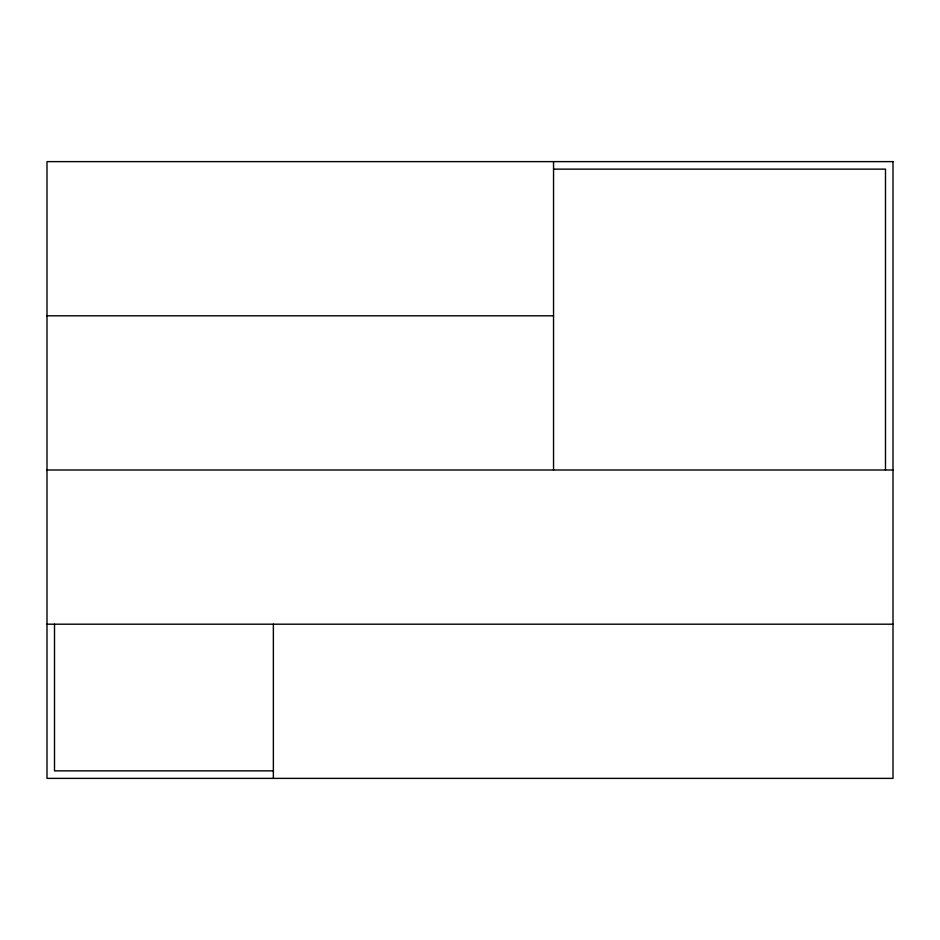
<?xml version="1.0" encoding="UTF-8"?>
<svg xmlns="http://www.w3.org/2000/svg" width="940" height="940" viewBox="0 0 940 940"><rect width="100%" height="100%" fill="white"/><g stroke="black" fill="none" stroke-linecap="round" stroke-linejoin="round"><path stroke-width="1.41" d="M553.543 169.13L885.492 169.13L885.492 470M47 315.805L553.543 315.805M47 470L893 470M47 624.195L893 624.195M273.364 770.87L54.508 770.87L54.508 624.195M553.543 161.621L553.543 470M273.364 624.195L273.364 778.379M893 161.621L47 161.621L47 778.379L893 778.379L893 161.621"/></g></svg>
